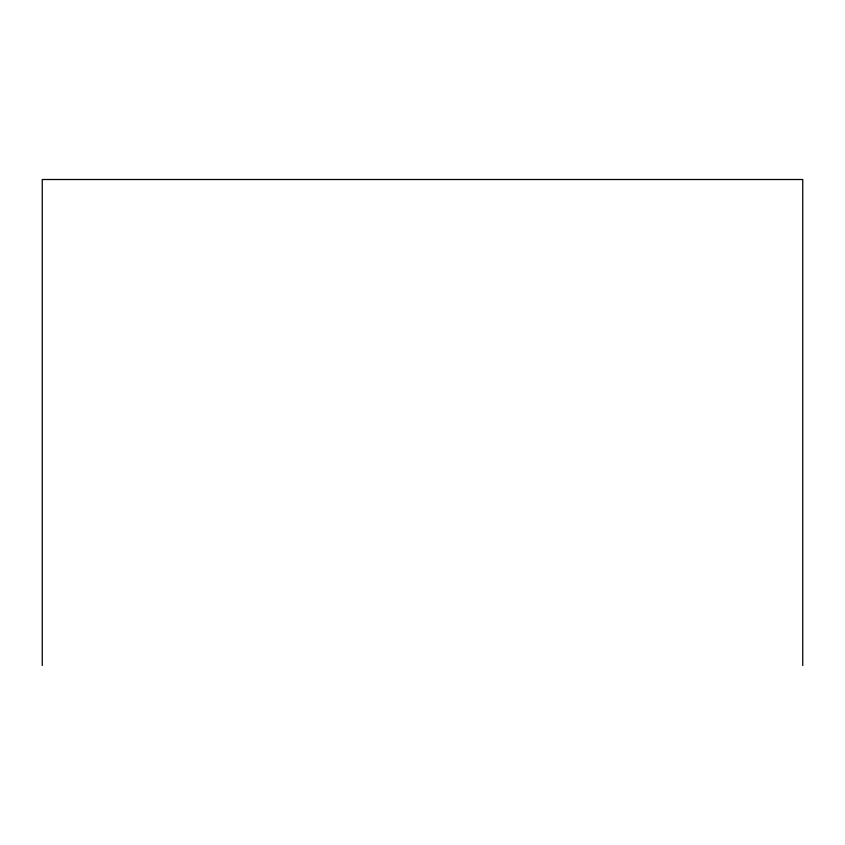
<?xml version="1.0" encoding="UTF-8"?>
<svg xmlns="http://www.w3.org/2000/svg" width="845" height="845" viewBox="0 0 845 845"><rect width="100%" height="100%" fill="white"/><g stroke="black" fill="none" stroke-linecap="round" stroke-linejoin="round"><path stroke-width="1.27" d="M802.75 665.49L802.75 179.51L42.25 179.51L42.25 665.49"/></g></svg>
